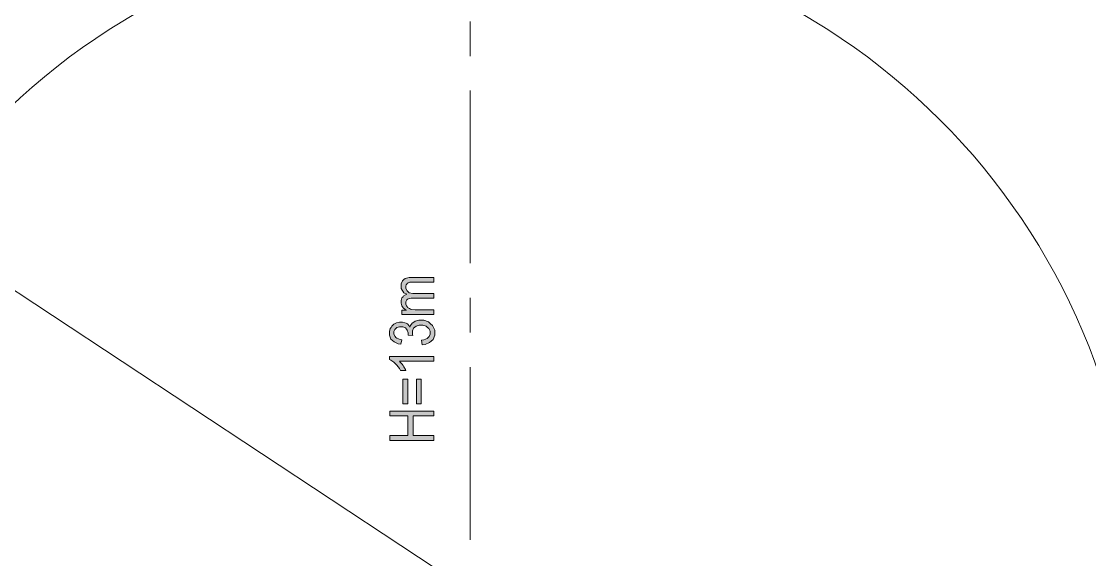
# Model space of a CAD drawing. Header units: millimetres. Extents: x 568 to 57335, y 85 to 28579.
# Drawn here: x 56681.3 to 56797.1, y 28108.2 to 28166.6 of the extents above; entities that cross this region are included whole.
import ezdxf

# ---------------------------------------------------------------- set-up
doc = ezdxf.new("R2010")
doc.units = ezdxf.units.MM

msp = doc.modelspace()

# ---------------------------------------------------------------- hatches: boundary and pattern name
h = msp.add_hatch(color=0)
h.dxf.hatch_style = 2
h.paths.add_polyline_path([(56726.02, 28134.79), (56722.54, 28134.79), (56722.54, 28135.24), (56723.03, 28135.24), (56722.9, 28135.3), (56722.69, 28135.49), (56722.62, 28135.61), (56722.54, 28135.72), (56722.47, 28135.99), (56722.47, 28136.13), (56722.47, 28136.29), (56722.54, 28136.57), (56722.63, 28136.67), (56722.7, 28136.78), (56722.93, 28136.92), (56723.07, 28136.97), (56722.77, 28137.14), (56722.47, 28137.6), (56722.47, 28137.88), (56722.47, 28138.1), (56722.61, 28138.44), (56722.75, 28138.56), (56722.89, 28138.68), (56723.33, 28138.79), (56723.64, 28138.79), (56726.02, 28138.79), (56726.02, 28138.29), (56723.83, 28138.29), (56723.65, 28138.29), (56723.4, 28138.27), (56723.32, 28138.25), (56723.24, 28138.22), (56723.12, 28138.13), (56723.07, 28138.07), (56723.02, 28138), (56722.97, 28137.85), (56722.97, 28137.77), (56722.97, 28137.61), (56723.1, 28137.36), (56723.22, 28137.25), (56723.34, 28137.14), (56723.73, 28137.04), (56724, 28137.04), (56726.02, 28137.04), (56726.02, 28136.54), (56723.76, 28136.54), (56723.56, 28136.54), (56723.27, 28136.48), (56723.17, 28136.42), (56723.07, 28136.36), (56722.97, 28136.16), (56722.97, 28136.02), (56722.97, 28135.91), (56723.04, 28135.72), (56723.1, 28135.63), (56723.17, 28135.54), (56723.36, 28135.41), (56723.48, 28135.37), (56723.61, 28135.33), (56723.98, 28135.29), (56724.21, 28135.29), (56726.02, 28135.29)])
h = msp.add_hatch(color=0)
h.dxf.hatch_style = 2
h.paths.add_polyline_path([(56724.75, 28131.49), (56724.67, 28131.99), (56724.92, 28132.03), (56725.28, 28132.18), (56725.39, 28132.28), (56725.5, 28132.39), (56725.61, 28132.64), (56725.61, 28132.79), (56725.61, 28132.96), (56725.47, 28133.26), (56725.32, 28133.38), (56725.18, 28133.5), (56724.82, 28133.63), (56724.62, 28133.63), (56724.41, 28133.63), (56724.08, 28133.51), (56723.95, 28133.4), (56723.81, 28133.29), (56723.68, 28133), (56723.68, 28132.83), (56723.68, 28132.76), (56723.71, 28132.59), (56723.74, 28132.48), (56723.23, 28132.53), (56723.23, 28132.55), (56723.23, 28132.6), (56723.23, 28132.77), (56723.13, 28133.06), (56723.04, 28133.19), (56722.94, 28133.31), (56722.64, 28133.44), (56722.44, 28133.44), (56722.28, 28133.44), (56722, 28133.35), (56721.9, 28133.25), (56721.79, 28133.16), (56721.68, 28132.92), (56721.68, 28132.77), (56721.68, 28132.63), (56721.8, 28132.39), (56721.9, 28132.29), (56722.01, 28132.19), (56722.34, 28132.07), (56722.55, 28132.04), (56722.44, 28131.54), (56722.15, 28131.58), (56721.69, 28131.79), (56721.53, 28131.95), (56721.36, 28132.11), (56721.2, 28132.52), (56721.2, 28132.77), (56721.2, 28132.93), (56721.29, 28133.24), (56721.37, 28133.38), (56721.46, 28133.52), (56721.68, 28133.73), (56721.83, 28133.81), (56721.97, 28133.88), (56722.28, 28133.95), (56722.45, 28133.95), (56722.6, 28133.95), (56722.88, 28133.88), (56723.01, 28133.82), (56723.14, 28133.75), (56723.34, 28133.53), (56723.42, 28133.4), (56723.47, 28133.57), (56723.67, 28133.85), (56723.83, 28133.95), (56723.98, 28134.06), (56724.37, 28134.16), (56724.6, 28134.16), (56724.91, 28134.16), (56725.44, 28133.96), (56725.66, 28133.77), (56725.88, 28133.57), (56726.11, 28133.08), (56726.11, 28132.78), (56726.11, 28132.52), (56725.92, 28132.07), (56725.73, 28131.89), (56725.54, 28131.72), (56725.05, 28131.51)])
h = msp.add_hatch(color=0)
h.dxf.hatch_style = 2
h.paths.add_polyline_path([(56726.02, 28130.21), (56726.02, 28129.71), (56722.27, 28129.71), (56722.37, 28129.61), (56722.57, 28129.37), (56722.67, 28129.23), (56722.77, 28129.08), (56722.93, 28128.82), (56722.97, 28128.7), (56722.41, 28128.7), (56722.29, 28128.92), (56722.01, 28129.28), (56721.84, 28129.43), (56721.68, 28129.59), (56721.36, 28129.81), (56721.2, 28129.88), (56721.2, 28130.21)])
h = msp.add_hatch(color=0)
h.dxf.hatch_style = 2
h.paths.add_polyline_path([(56723.2, 28127.76), (56723.2, 28125.08), (56722.65, 28125.08), (56722.65, 28127.76)])
h = msp.add_hatch(color=0)
h.dxf.hatch_style = 2
h.paths.add_polyline_path([(56724.65, 28127.76), (56724.65, 28125.08), (56724.11, 28125.08), (56724.11, 28127.76)])
h = msp.add_hatch(color=0)
h.dxf.hatch_style = 2
h.paths.add_polyline_path([(56726.02, 28121.11), (56721.22, 28121.11), (56721.22, 28121.64), (56723.2, 28121.64), (56723.2, 28123.76), (56721.22, 28123.76), (56721.22, 28124.3), (56726.02, 28124.3), (56726.02, 28123.76), (56723.76, 28123.76), (56723.76, 28121.64), (56726.02, 28121.64)])

# ---------------------------------------------------------------- linework, layer by layer
at = {"color": 0, "lineweight": 0}
for points in [[(56729.95, 28162.82), (56729.95, 28166.57)], [(56729.95, 28140.33), (56729.95, 28159.07)], [(56790.4, 28064.76), (56669.5, 28144.65)], [(56729.95, 28132.83), (56729.95, 28136.57)], [(56729.95, 28110.33), (56729.95, 28129.07)]]:
    msp.add_lwpolyline(points, dxfattribs=at)
for points in [[(56726.02, 28134.79), (56722.54, 28134.79), (56722.54, 28135.24), (56723.03, 28135.24), (56722.9, 28135.3), (56722.69, 28135.49), (56722.62, 28135.61), (56722.54, 28135.72), (56722.47, 28135.99), (56722.47, 28136.13), (56722.47, 28136.29), (56722.54, 28136.57), (56722.63, 28136.67), (56722.7, 28136.78), (56722.93, 28136.92), (56723.07, 28136.97), (56722.77, 28137.14), (56722.47, 28137.6), (56722.47, 28137.88), (56722.47, 28138.1), (56722.61, 28138.44), (56722.75, 28138.56), (56722.89, 28138.68), (56723.33, 28138.79), (56723.64, 28138.79), (56726.02, 28138.79), (56726.02, 28138.29), (56723.83, 28138.29), (56723.65, 28138.29), (56723.4, 28138.27), (56723.32, 28138.25), (56723.24, 28138.22), (56723.12, 28138.13), (56723.07, 28138.07), (56723.02, 28138), (56722.97, 28137.85), (56722.97, 28137.77), (56722.97, 28137.61), (56723.1, 28137.36), (56723.22, 28137.25), (56723.34, 28137.14), (56723.73, 28137.04), (56724, 28137.04), (56726.02, 28137.04), (56726.02, 28136.54), (56723.76, 28136.54), (56723.56, 28136.54), (56723.27, 28136.48), (56723.17, 28136.42), (56723.07, 28136.36), (56722.97, 28136.16), (56722.97, 28136.02), (56722.97, 28135.91), (56723.04, 28135.72), (56723.1, 28135.63), (56723.17, 28135.54), (56723.36, 28135.41), (56723.48, 28135.37), (56723.61, 28135.33), (56723.98, 28135.29), (56724.21, 28135.29), (56726.02, 28135.29)], [(56724.75, 28131.49), (56724.67, 28131.99), (56724.92, 28132.03), (56725.28, 28132.18), (56725.39, 28132.28), (56725.5, 28132.39), (56725.61, 28132.64), (56725.61, 28132.79), (56725.61, 28132.96), (56725.47, 28133.26), (56725.32, 28133.38), (56725.18, 28133.5), (56724.82, 28133.63), (56724.62, 28133.63), (56724.41, 28133.63), (56724.08, 28133.51), (56723.95, 28133.4), (56723.81, 28133.29), (56723.68, 28133), (56723.68, 28132.83), (56723.68, 28132.76), (56723.71, 28132.59), (56723.74, 28132.48), (56723.23, 28132.53), (56723.23, 28132.55), (56723.23, 28132.6), (56723.23, 28132.77), (56723.13, 28133.06), (56723.04, 28133.19), (56722.94, 28133.31), (56722.64, 28133.44), (56722.44, 28133.44), (56722.28, 28133.44), (56722, 28133.35), (56721.9, 28133.25), (56721.79, 28133.16), (56721.68, 28132.92), (56721.68, 28132.77), (56721.68, 28132.63), (56721.8, 28132.39), (56721.9, 28132.29), (56722.01, 28132.19), (56722.34, 28132.07), (56722.55, 28132.04), (56722.44, 28131.54), (56722.15, 28131.58), (56721.69, 28131.79), (56721.53, 28131.95), (56721.36, 28132.11), (56721.2, 28132.52), (56721.2, 28132.77), (56721.2, 28132.93), (56721.29, 28133.24), (56721.37, 28133.38), (56721.46, 28133.52), (56721.68, 28133.73), (56721.83, 28133.81), (56721.97, 28133.88), (56722.28, 28133.95), (56722.45, 28133.95), (56722.6, 28133.95), (56722.88, 28133.88), (56723.01, 28133.82), (56723.14, 28133.75), (56723.34, 28133.53), (56723.42, 28133.4), (56723.47, 28133.57), (56723.67, 28133.85), (56723.83, 28133.95), (56723.98, 28134.06), (56724.37, 28134.16), (56724.6, 28134.16), (56724.91, 28134.16), (56725.44, 28133.96), (56725.66, 28133.77), (56725.88, 28133.57), (56726.11, 28133.08), (56726.11, 28132.78), (56726.11, 28132.52), (56725.92, 28132.07), (56725.73, 28131.89), (56725.54, 28131.72), (56725.05, 28131.51)], [(56726.02, 28130.21), (56726.02, 28129.71), (56722.27, 28129.71), (56722.37, 28129.61), (56722.57, 28129.37), (56722.67, 28129.23), (56722.77, 28129.08), (56722.93, 28128.82), (56722.97, 28128.7), (56722.41, 28128.7), (56722.29, 28128.92), (56722.01, 28129.28), (56721.84, 28129.43), (56721.68, 28129.59), (56721.36, 28129.81), (56721.2, 28129.88), (56721.2, 28130.21)], [(56723.2, 28127.76), (56723.2, 28125.08), (56722.65, 28125.08), (56722.65, 28127.76)], [(56724.65, 28127.76), (56724.65, 28125.08), (56724.11, 28125.08), (56724.11, 28127.76)], [(56726.02, 28121.11), (56721.22, 28121.11), (56721.22, 28121.64), (56723.2, 28121.64), (56723.2, 28123.76), (56721.22, 28123.76), (56721.22, 28124.3), (56726.02, 28124.3), (56726.02, 28123.76), (56723.76, 28123.76), (56723.76, 28121.64), (56726.02, 28121.64)]]:
    msp.add_lwpolyline(points, close=True, dxfattribs=at)
msp.add_ellipse((56729.77, 28104.71), major_axis=(0, 72.39), ratio=0.998688, start_param=0, end_param=6.283185, dxfattribs=at)

doc.saveas('drawing.dxf')
